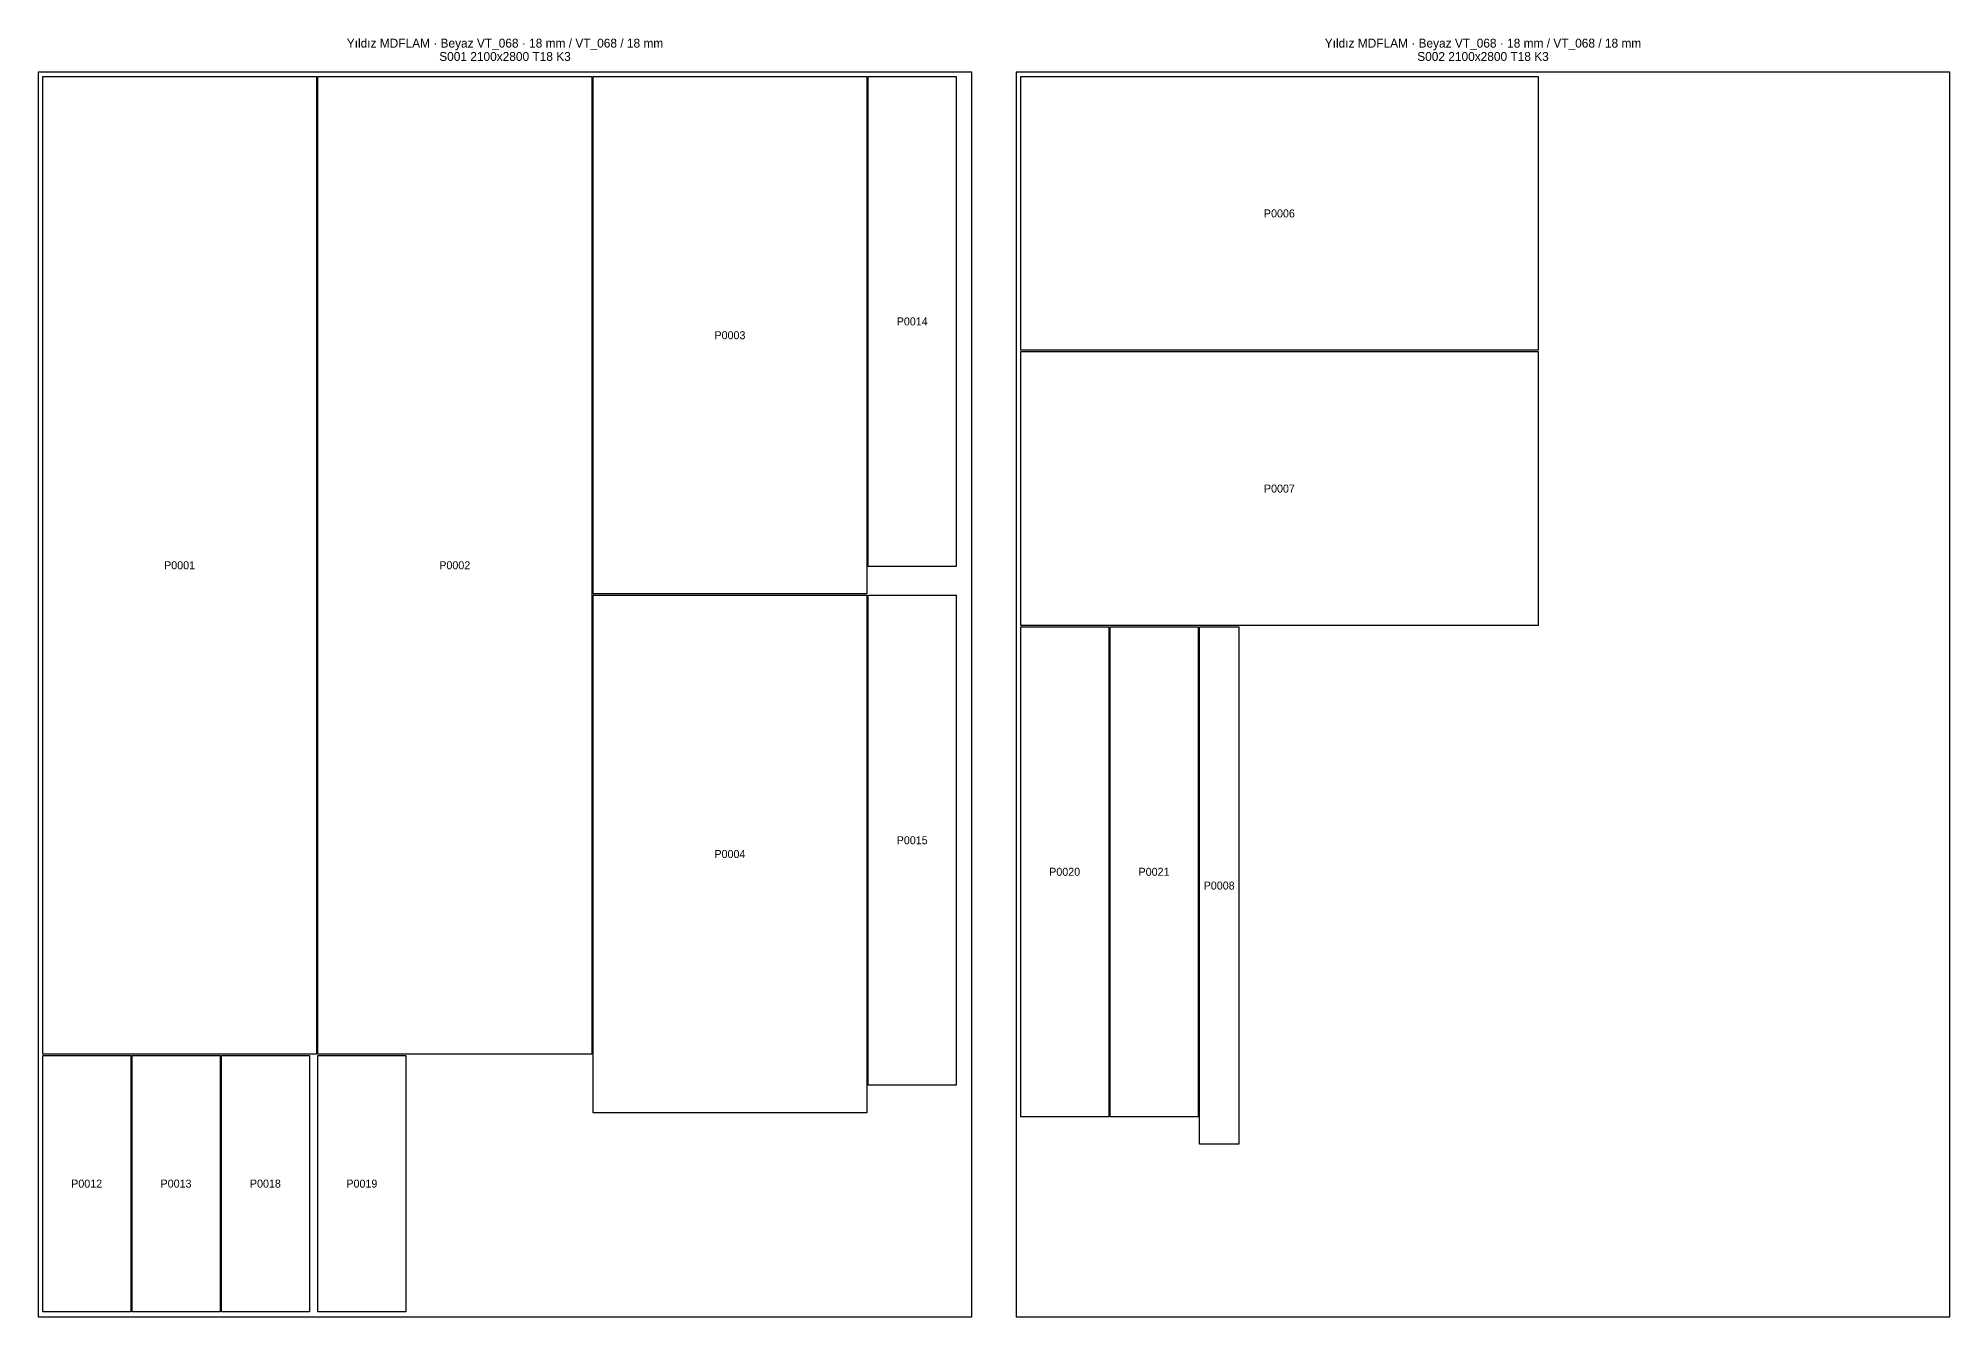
# Model space of a CAD drawing. Header units: millimetres. Extents: x 0 to 10900, y 0 to 2876.
# Drawn here: x 0 to 4300, y 0 to 2876 of the extents above; entities that cross this region are included whole.
import ezdxf
from ezdxf.enums import TextEntityAlignment as Align

# ---------------------------------------------------------------- set-up
doc = ezdxf.new("R2010")
doc.units = ezdxf.units.MM
for name, color, linetype in [('S001_LABELS', 2, 'CONTINUOUS'), ('S001_PART_P0001', 7, 'CONTINUOUS'), ('S001_PART_P0002', 7, 'CONTINUOUS'), ('S001_PART_P0003', 7, 'CONTINUOUS'), ('S001_PART_P0004', 7, 'CONTINUOUS'), ('S001_PART_P0012', 7, 'CONTINUOUS'), ('S001_PART_P0013', 7, 'CONTINUOUS'), ('S001_PART_P0014', 7, 'CONTINUOUS'), ('S001_PART_P0015', 7, 'CONTINUOUS'), ('S001_PART_P0018', 7, 'CONTINUOUS'), ('S001_PART_P0019', 7, 'CONTINUOUS'), ('S001_STOCK', 8, 'CONTINUOUS'), ('S002_LABELS', 2, 'CONTINUOUS'), ('S002_PART_P0006', 7, 'CONTINUOUS'), ('S002_PART_P0007', 7, 'CONTINUOUS'), ('S002_PART_P0008', 7, 'CONTINUOUS'), ('S002_PART_P0020', 7, 'CONTINUOUS'), ('S002_PART_P0021', 7, 'CONTINUOUS'), ('S002_STOCK', 8, 'CONTINUOUS')]:
    doc.layers.add(name, color=color, linetype=linetype)

msp = doc.modelspace()

# ---------------------------------------------------------------- linework, layer by layer
at = {"layer": 'S001_PART_P0001'}
msp.add_lwpolyline([(10, 2790), (626, 2790), (626, 591), (10, 591)], close=True, dxfattribs=at)
at = {"layer": 'S001_PART_P0002'}
msp.add_lwpolyline([(629, 2790), (1245, 2790), (1245, 591), (629, 591)], close=True, dxfattribs=at)
at = {"layer": 'S001_PART_P0003'}
msp.add_lwpolyline([(1248, 2790), (1864, 2790), (1864, 1626), (1248, 1626)], close=True, dxfattribs=at)
at = {"layer": 'S001_PART_P0004'}
msp.add_lwpolyline([(1248, 1623), (1864, 1623), (1864, 459), (1248, 459)], close=True, dxfattribs=at)
at = {"layer": 'S001_PART_P0012'}
msp.add_lwpolyline([(10, 588), (208, 588), (208, 11), (10, 11)], close=True, dxfattribs=at)
at = {"layer": 'S001_PART_P0013'}
msp.add_lwpolyline([(211, 588), (409, 588), (409, 11), (211, 11)], close=True, dxfattribs=at)
at = {"layer": 'S001_PART_P0014'}
msp.add_lwpolyline([(1867, 2790), (2065, 2790), (2065, 1688), (1867, 1688)], close=True, dxfattribs=at)
at = {"layer": 'S001_PART_P0015'}
msp.add_lwpolyline([(1867, 1623), (2065, 1623), (2065, 521), (1867, 521)], close=True, dxfattribs=at)
at = {"layer": 'S001_PART_P0018'}
msp.add_lwpolyline([(412, 588), (610, 588), (610, 11), (412, 11)], close=True, dxfattribs=at)
at = {"layer": 'S001_PART_P0019'}
msp.add_lwpolyline([(629, 588), (827, 588), (827, 11), (629, 11)], close=True, dxfattribs=at)
at = {"layer": 'S001_STOCK'}
msp.add_lwpolyline([(0, 0), (2100, 0), (2100, 2800), (0, 2800)], close=True, dxfattribs=at)
at = {"layer": 'S002_PART_P0006'}
msp.add_lwpolyline([(2210, 2790), (3374, 2790), (3374, 2174), (2210, 2174)], close=True, dxfattribs=at)
at = {"layer": 'S002_PART_P0007'}
msp.add_lwpolyline([(2210, 2171), (3374, 2171), (3374, 1555), (2210, 1555)], close=True, dxfattribs=at)
at = {"layer": 'S002_PART_P0008'}
msp.add_lwpolyline([(2612, 1552), (2701, 1552), (2701, 388), (2612, 388)], close=True, dxfattribs=at)
at = {"layer": 'S002_PART_P0020'}
msp.add_lwpolyline([(2210, 1552), (2408, 1552), (2408, 450), (2210, 450)], close=True, dxfattribs=at)
at = {"layer": 'S002_PART_P0021'}
msp.add_lwpolyline([(2411, 1552), (2609, 1552), (2609, 450), (2411, 450)], close=True, dxfattribs=at)
at = {"layer": 'S002_STOCK'}
msp.add_lwpolyline([(2200, 0), (4300, 0), (4300, 2800), (2200, 2800)], close=True, dxfattribs=at)

# ---------------------------------------------------------------- texts
at = {"layer": 'S001_LABELS'}
for s, height, p in [('Yıldız MDFLAM · Beyaz VT_068 · 18 mm / VT_068 / 18 mm', 20, (1050, 2865)), ('S001 2100x2800 T18 K3', 20, (1050, 2835)), ('P0014', 18, (1966, 2239)), ('P0003', 18, (1556, 2208)), ('P0001', 18, (318, 1690.5)), ('P0002', 18, (937, 1690.5)), ('P0015', 18, (1966, 1072)), ('P0004', 18, (1556, 1041)), ('P0012', 18, (109, 299.5)), ('P0013', 18, (310, 299.5)), ('P0018', 18, (511, 299.5)), ('P0019', 18, (728, 299.5))]:
    msp.add_text(s, height=height, dxfattribs=at).set_placement(p, align=Align.MIDDLE_CENTER)
at = {"layer": 'S002_LABELS'}
for s, height, p in [('Yıldız MDFLAM · Beyaz VT_068 · 18 mm / VT_068 / 18 mm', 20, (3250, 2865)), ('S002 2100x2800 T18 K3', 20, (3250, 2835)), ('P0006', 18, (2792, 2482)), ('P0007', 18, (2792, 1863)), ('P0020', 18, (2309, 1001)), ('P0021', 18, (2510, 1001)), ('P0008', 18, (2656.5, 970))]:
    msp.add_text(s, height=height, dxfattribs=at).set_placement(p, align=Align.MIDDLE_CENTER)

doc.saveas('drawing.dxf')
